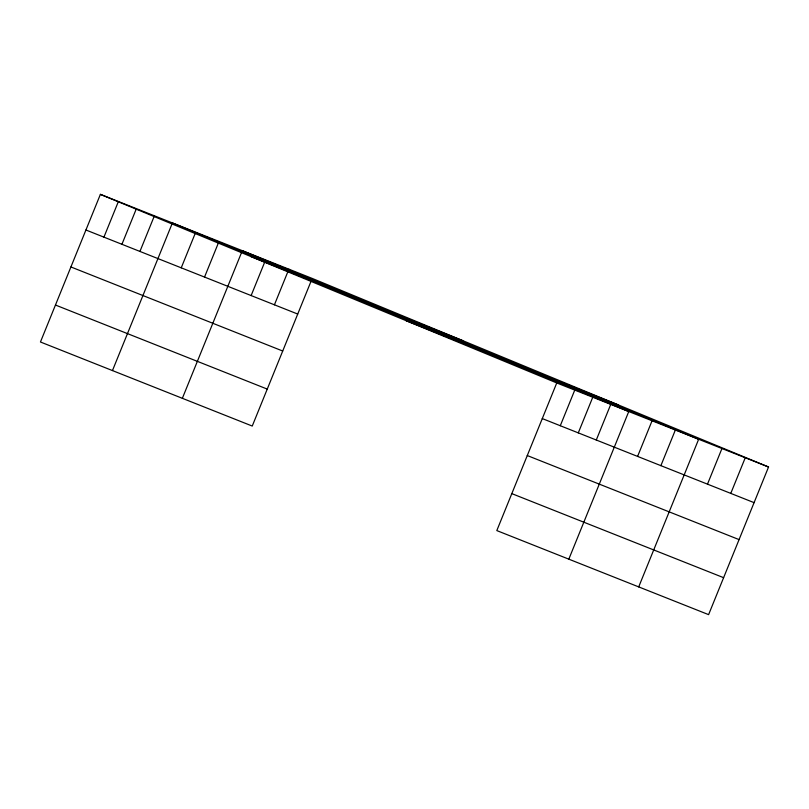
<?xml version="1.0" encoding="UTF-8"?>
<svg xmlns="http://www.w3.org/2000/svg" width="809" height="809" viewBox="0 0 809 809"><rect width="100%" height="100%" fill="white"/><g stroke="black" fill="none" stroke-linecap="round" stroke-linejoin="round"><path stroke-width="1.21" d="M768.55 467.005L556.754 382.95L496.807 530.583L708.603 614.638L768.55 467.005L312.193 278.417L100.397 194.362L40.45 341.995L252.246 426.05L311.263 280.723M103.926 237.148L118.397 201.512M121.926 244.288L136.397 208.651M139.937 251.437L154.408 215.801M112.461 370.573L172.408 222.94L628.765 411.528L568.818 559.161M181.236 267.83L195.242 233.336M204.535 277.072L218.541 242.589M182.359 398.311L241.83 251.832M251.134 295.568L264.664 262.227M274.423 304.811L288.894 269.175M560.283 425.736L574.754 390.1M578.283 432.876L592.754 397.239M596.284 440.025L610.755 404.389M637.593 456.418L652.064 420.781M660.882 465.66L675.353 430.024M638.706 586.899L698.652 439.267L242.306 250.679M707.481 484.156L721.952 448.52M730.78 493.399L745.251 457.763M250.992 256.595L462.788 340.65M406.148 320.718L617.955 404.773M85.926 229.999L297.722 314.054M542.283 418.587L754.079 502.642M70.919 266.96L282.715 351.015M527.276 455.548L739.072 539.603M55.457 305.033L267.253 389.089M511.814 493.621L723.61 577.677M100.397 194.362L556.754 382.95"/></g></svg>
